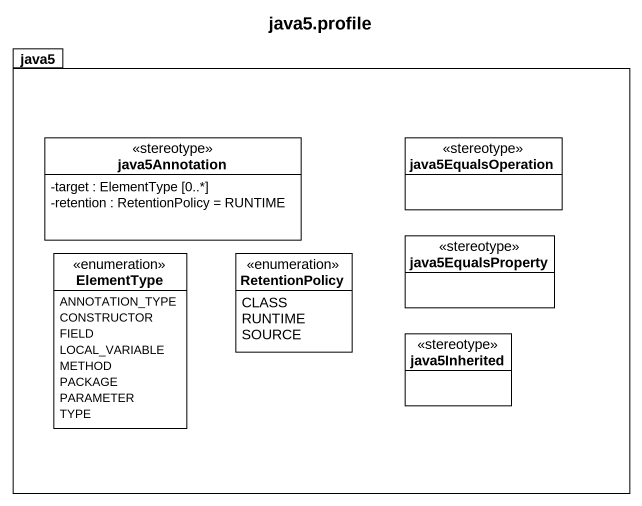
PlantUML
@startuml
title java5.profile
hide circle
hide empty members
skinparam classAttributeIconSize 0
package java5 {
  class java5Annotation <<stereotype>> {
    -target : ElementType [0..*]
    -retention : RetentionPolicy = RUNTIME
  }
  class java5EqualsOperation <<stereotype>>
  class java5EqualsProperty <<stereotype>>
  enum ElementType {
    ANNOTATION_TYPE
    CONSTRUCTOR
    FIELD
    LOCAL_VARIABLE
    METHOD
    PACKAGE
    PARAMETER
    TYPE
  }
  enum RetentionPolicy {
    CLASS
    RUNTIME
    SOURCE
  }
  class java5Inherited <<stereotype>>
}
@enduml
